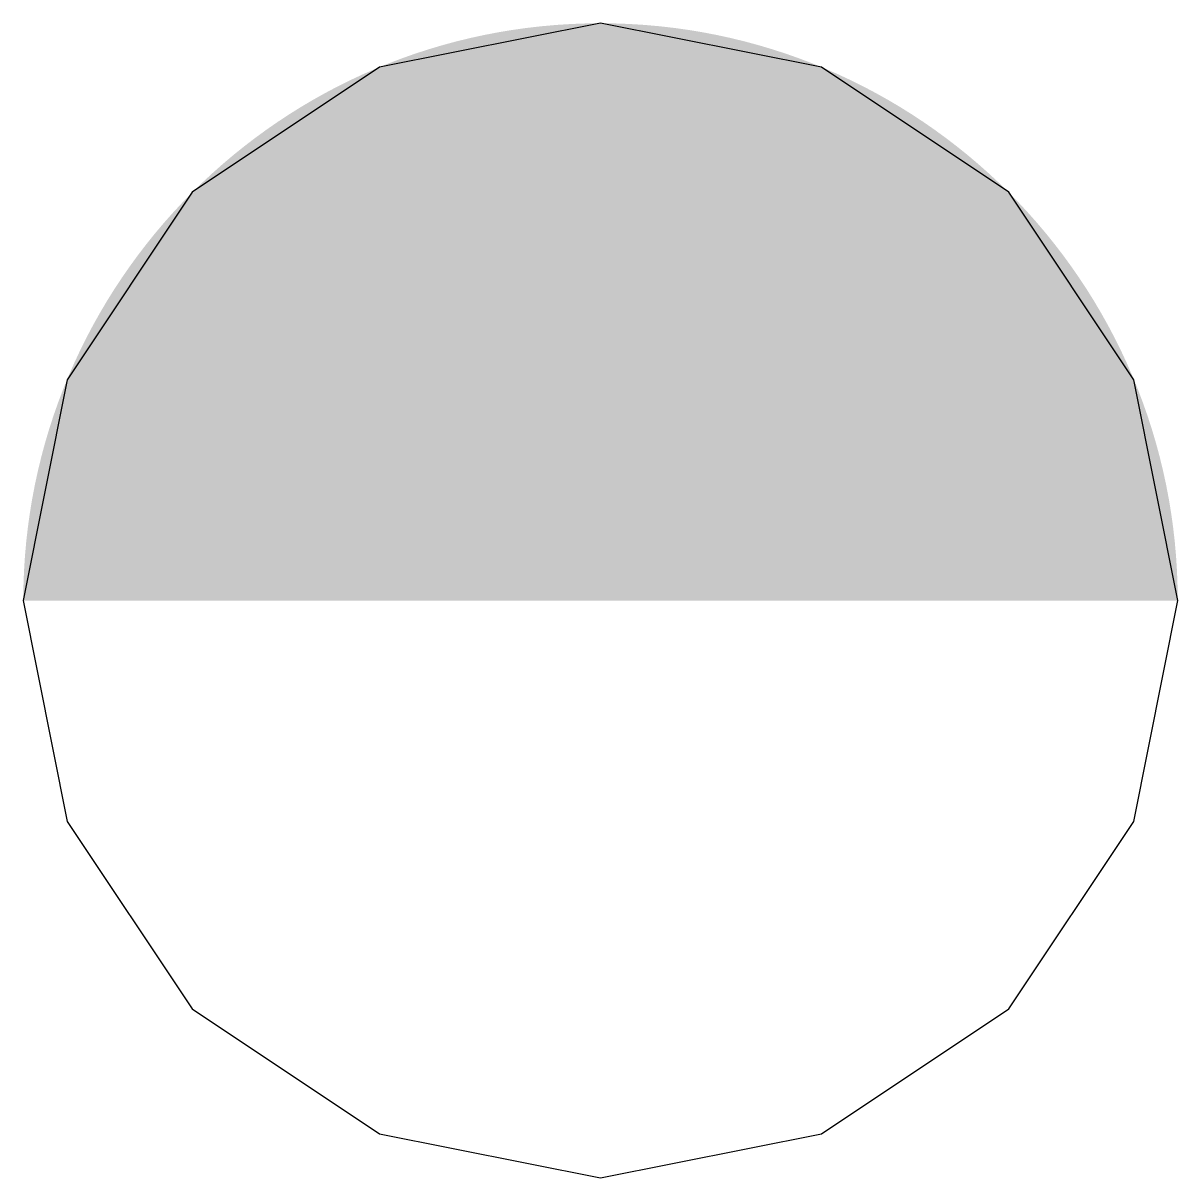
# Model space of a CAD drawing. Header units: millimetres. Extents: x -0.5 to 0.5, y -0.5 to 0.5.
import ezdxf

# ---------------------------------------------------------------- set-up
doc = ezdxf.new("R2010")
doc.units = ezdxf.units.MM

msp = doc.modelspace()

# ---------------------------------------------------------------- hatches: boundary and pattern name
at = {"true_color": 0xff00ff}
h = msp.add_hatch(color=6, dxfattribs=at)
edge = h.paths.add_edge_path(flags=0)
edge.add_arc((0, 0), 0.5, 0.001, 180.001)
edge.add_line((-0.5, 0), (0.5, 0))

# ---------------------------------------------------------------- linework, layer by layer
at = {"color": 6, "true_color": 0xff00ff, "elevation": 24.75}
msp.add_lwpolyline([(0.5, 0), (0.4619, 0.1913), (0.3536, 0.3536), (0.1913, 0.4619), (0, 0.5), (-0.1913, 0.4619), (-0.3536, 0.3536), (-0.4619, 0.1913), (-0.5, 0), (-0.4619, -0.1913), (-0.3536, -0.3536), (-0.1913, -0.4619), (0, -0.5), (0.1913, -0.4619), (0.3536, -0.3536), (0.4619, -0.1913), (0.5, 0)], dxfattribs=at)

doc.saveas('drawing.dxf')
